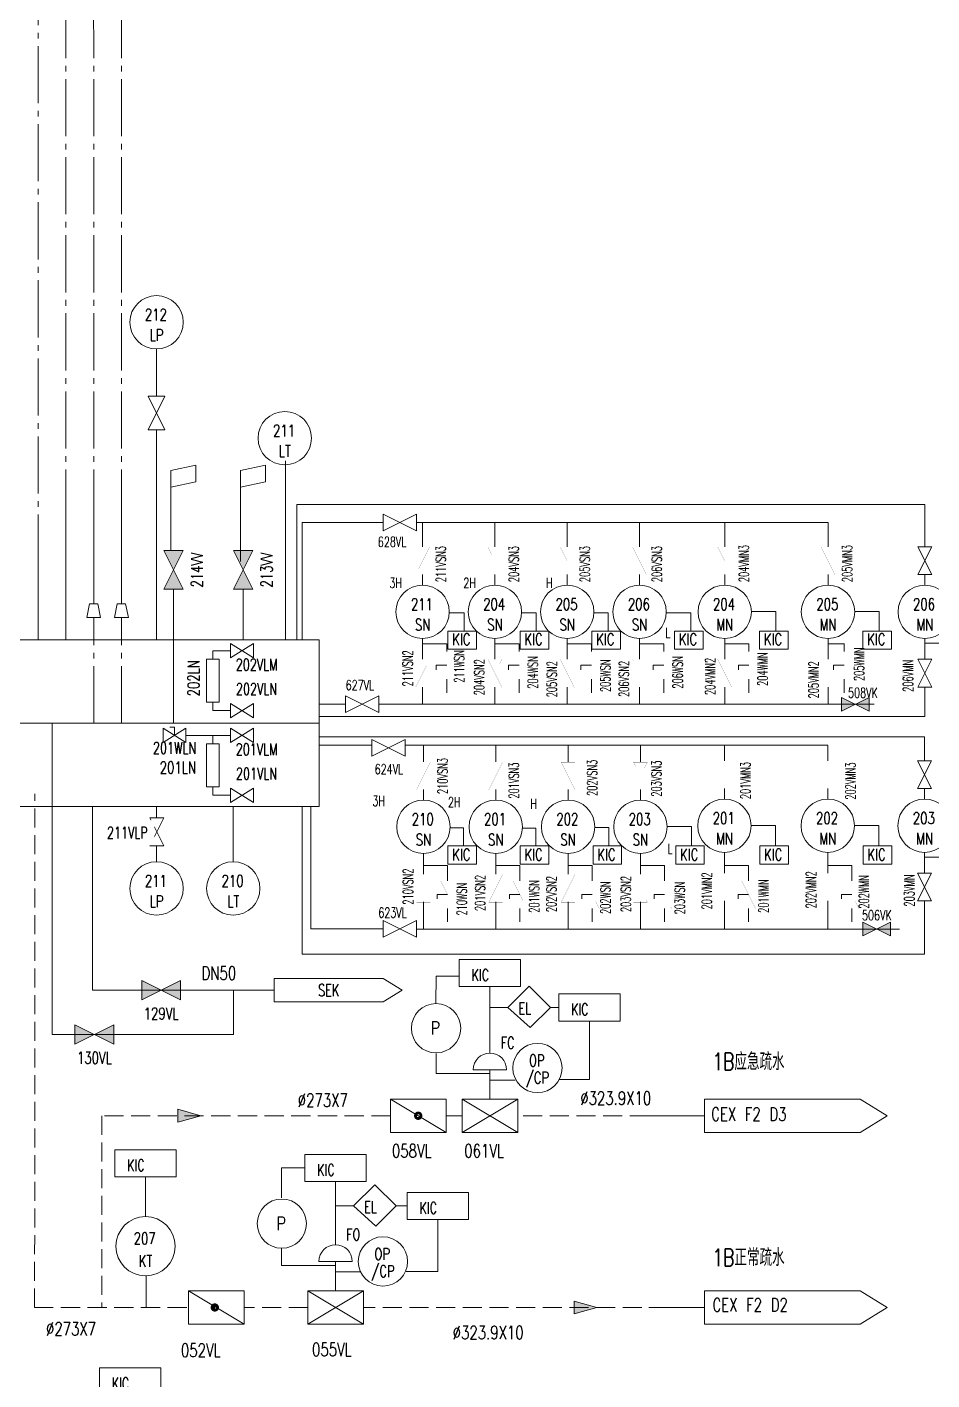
# Model space of a CAD drawing. Extents: x -4 to 23678, y -838 to 232.
# Drawn here: x 9217.2 to 9454.6, y -463 to -107.8 of the extents above; entities that cross this region are included whole.
import ezdxf
from ezdxf.enums import TextEntityAlignment as Align

# ---------------------------------------------------------------- set-up
doc = ezdxf.new("R2010")
doc.units = 0
doc.header["$MEASUREMENT"] = 0
doc.linetypes.add('CENTER2', pattern=[20.5, 15, -2, 1.5, -2])
doc.linetypes.add('HIDDEN', pattern=[7, 5, -2])
doc.layers.get('0').update_dxf_attribs({"linetype": 'CONTINUOUS'})
doc.layers.add('TEXT', color=7, linetype='CONTINUOUS', lineweight=13)
doc.styles.add('HZ', font='txt', dxfattribs={"width": 0.73, "bigfont": 'hztxt'})
doc.styles.add('设备编号文字', font='txt.shx', dxfattribs={"height": 1.6, "bigfont": 'hztxt.shx'})
doc.styles.add('阀门标注文字', font='txt.shx', dxfattribs={"width": 0.8, "height": 2, "bigfont": 'hztxt.shx'})

# ---------------------------------------------------------------- blocks, each defined once
blk = doc.blocks.new('隔离阀_关')
h = blk.add_hatch(color=256)
h.paths.add_polyline_path([(0, 1.25), (0, -1.25), (2.5, 0)])
h.paths.add_polyline_path([(5, 1.25), (2.5, 0), (5, -1.25)])
for p, q in [((5, -1.25), (0, 1.25)), ((0, -1.25), (5, 1.25)), ((0, 1.25), (0, -1.25)), ((5, 1.25), (5, -1.25))]:
    blk.add_line(p, q)
at = {"style": '设备编号文字', "width": 0.8}
blk.add_attdef('VISIBLE', text='', height=2, dxfattribs=at).set_placement((2.5, -3), align=Align.MIDDLE)
at = {"style": '设备编号文字', "width": 0.8, "flags": 1}
blk.add_attdef('INVISIBLE', text='', height=2, dxfattribs=at).set_placement((2.5, -5), align=Align.TOP_CENTER)
blk = doc.blocks.new('传感器')
blk.add_circle((0, 3), 3)
at = {"style": '设备编号文字', "width": 0.8, "flags": 1}
blk.add_attdef('INVISIBLE', text='', height=1.6, dxfattribs=at).set_placement((-0.08, 6.35), align=Align.CENTER)
at = {"style": '设备编号文字', "width": 0.8}
for tag, p in [('VISIBLE', (-0.08, 3.2)), ('TYPE', (0, 0.9))]:
    blk.add_attdef(tag, text='', height=1.6, dxfattribs=at).set_placement(p, align=Align.CENTER)
blk = doc.blocks.new('隔离阀')
for p, q in [((5, -1.25), (0, 1.25)), ((0, -1.25), (5, 1.25)), ((0, 1.25), (0, -1.25)), ((5, 1.25), (5, -1.25))]:
    blk.add_line(p, q)
at = {"style": '阀门标注文字', "width": 0.8}
blk.add_attdef('VISIBLE', text='', height=2, dxfattribs=at).set_placement((2.5, -3), align=Align.MIDDLE)
at = {"style": '阀门标注文字', "width": 0.8, "flags": 1}
blk.add_attdef('INVISIBLE', text='', height=2, dxfattribs=at).set_placement((2.5, -5), align=Align.TOP_CENTER)

msp = doc.modelspace()

# ---------------------------------------------------------------- hatches: boundary and pattern name
at = {"lineweight": 13}
h = msp.add_hatch(color=7, dxfattribs=at)
h.paths.add_polyline_path([(9262.76, -393.62), (9256.76, -393.62), (9256.76, -395.27)])
h.paths.add_polyline_path([(9262.76, -393.62), (9262.76, -393.62), (9256.76, -391.92), (9256.76, -393.62)])
h = msp.add_hatch(color=7, dxfattribs=at)
h.paths.add_polyline_path([(9366.7, -443.95), (9360.7, -443.95), (9360.7, -445.6)])
h.paths.add_polyline_path([(9366.7, -443.95), (9366.7, -443.95), (9360.7, -442.25), (9360.7, -443.95)])

# ---------------------------------------------------------------- linework, layer by layer
at = {"color": 7, "linetype": 'CENTER2', "lineweight": 13}
for p, q in [((9220.04, 71.69), (9220.04, -238.97)), ((9227.34, -238.97), (9227.32, 71.69)), ((9234.64, -238.97), (9234.63, 62.26)), ((9241.94, -238.97), (9241.94, 55))]:
    msp.add_line(p, q, dxfattribs=at)
at = {"color": 7, "lineweight": 13}
for p, q in [((9251.14, -204.76), (9251.14, -192.33)), ((9284.97, -221.66), (9284.97, -268.59)), ((9287.92, -268.68), (9287.92, -233.19)), ((9287.92, -233.19), (9436.92, -233.19)), ((9436.92, -233.19), (9449.2, -233.19)), ((9452.73, -233.19), (9445.67, -233.19)), ((9452.73, -237.8), (9452.73, -233.19)), ((9385.12, -237.92), (9427.34, -237.92)), ((9327.96, -261.56), (9331.84, -261.56)), ((9331.84, -261.56), (9331.84, -266.28)), ((9346.93, -261.56), (9350.78, -261.56)), ((9350.78, -261.56), (9350.78, -266.41)), ((9365.91, -261.56), (9369.63, -261.56)), ((9369.63, -261.56), (9369.63, -266.41)), ((9384.93, -261.61), (9391.32, -261.61)), ((9391.32, -261.61), (9391.32, -266.41)), ((9407.24, -261.25), (9413.63, -261.25)), ((9413.63, -261.25), (9413.63, -266.41)), ((9434.35, -261.25), (9440.74, -261.25)), ((9440.74, -261.25), (9440.74, -266.41)), ((9320.95, -269.77), (9327.29, -269.77)), ((9339.93, -269.77), (9346.27, -269.77)), ((9358.9, -269.77), (9365.25, -269.77)), ((9377.88, -269.77), (9384.22, -269.77)), ((9400.23, -269.77), (9406.57, -269.77)), ((9427.34, -269.77), (9431.65, -269.77)), ((9431.54, -279.01), (9431.54, -282.56)), ((9339.93, -281.07), (9339.93, -285.58)), ((9358.9, -281.07), (9358.9, -285.58)), ((9377.88, -281.07), (9377.88, -285.58)), ((9400.23, -281.07), (9400.23, -285.58)), ((9427.34, -281.07), (9427.34, -285.58)), ((9452.73, -281.07), (9452.73, -288.84)), ((9295.22, -285.58), (9293.77, -285.58)), ((9427.34, -285.58), (9309.5, -285.58)), ((9427.34, -285.58), (9439.43, -285.58)), ((9295.13, -288.84), (9293.77, -288.84)), ((9295.13, -294.12), (9293.77, -294.12)), ((9295.13, -294.12), (9438.44, -294.12)), ((9438.44, -294.12), (9452.66, -294.12)), ((9452.66, -296.48), (9452.66, -294.12)), ((9294.92, -296.31), (9293.77, -296.31)), ((9321.18, -296.32), (9321.18, -300.69)), ((9340.16, -300.69), (9340.16, -296.34)), ((9359.13, -300.69), (9359.14, -296.37)), ((9378.11, -300.69), (9378.11, -296.39)), ((9400.16, -300.41), (9400.17, -296.42)), ((9427.27, -300.41), (9427.27, -296.45)), ((9452.66, -296.48), (9452.66, -300.41)), ((9289.38, -313.14), (9289.38, -312.47)), ((9291.66, -313.14), (9291.66, -312.47)), ((9291.66, -313.14), (9291.66, -344.57)), ((9328.18, -318), (9331.71, -318)), ((9331.71, -318), (9331.71, -322.78)), ((9347.15, -318.13), (9350.68, -318.13)), ((9350.68, -318.13), (9350.68, -322.78)), ((9366.14, -317.95), (9369.79, -317.95)), ((9369.79, -317.95), (9369.79, -322.78)), ((9385.11, -317.71), (9391.5, -317.71)), ((9391.5, -317.71), (9391.5, -322.78)), ((9407.17, -317.39), (9413.56, -317.39)), ((9413.56, -317.39), (9413.56, -322.78)), ((9434.28, -317.39), (9440.67, -317.39)), ((9440.67, -317.39), (9440.67, -322.78)), ((9321.18, -327.89), (9327.52, -327.89)), ((9340.16, -327.89), (9346.5, -327.89)), ((9359.13, -327.89), (9365.48, -327.89)), ((9378.11, -327.89), (9384.45, -327.89)), ((9400.16, -327.89), (9406.5, -327.89)), ((9427.27, -327.89), (9433.61, -327.89)), ((9327.52, -339.19), (9327.52, -342.74)), ((9346.5, -339.19), (9346.5, -342.74)), ((9365.48, -339.19), (9365.48, -342.74)), ((9384.45, -339.19), (9384.45, -342.74)), ((9406.5, -339.19), (9406.5, -342.74)), ((9433.61, -339.19), (9433.61, -342.74)), ((9289.38, -344.57), (9289.38, -351.15)), ((9291.66, -344.57), (9310.59, -344.57)), ((9321.18, -344.67), (9319.35, -344.67)), ((9427.27, -344.67), (9321.18, -344.67)), ((9427.27, -344.67), (9436.46, -344.67)), ((9436.46, -344.67), (9446.06, -344.67)), ((9452.66, -344.57), (9452.66, -351.15)), ((9438.06, -351.15), (9449.74, -351.15)), ((9452.66, -351.15), (9446.82, -351.15)), ((9256.76, -391.92), (9256.76, -395.27)), ((9262.76, -393.62), (9256.76, -391.92)), ((9256.76, -395.27), (9262.76, -393.62)), ((9380.32, -393.6), (9394.91, -393.6)), ((9283.96, -407.3), (9283.95, -415.14)), ((9290.08, -407.3), (9283.96, -407.3)), ((9298.11, -427.47), (9298.11, -410.88)), ((9302.8, -417.29), (9298.11, -417.29)), ((9324.98, -420.86), (9324.98, -434.47)), ((9283.96, -432.87), (9283.96, -428.39)), ((9298.11, -432.87), (9283.96, -432.87)), ((9248.44, -443.93), (9248.44, -435.59)), ((9304.72, -434.57), (9298.11, -434.57)), ((9324.98, -434.47), (9316.65, -434.47)), ((9360.7, -442.25), (9360.7, -445.6)), ((9366.7, -443.95), (9360.7, -442.25)), ((9360.7, -445.6), (9366.7, -443.95)), ((9380.31, -443.93), (9394.91, -443.93))]:
    msp.add_line(p, q, dxfattribs=at)
at = {"color": 1, "lineweight": 13}
for p, q in [((9327.29, -275.36), (9324.55, -275.36)), ((9324.55, -275.36), (9324.55, -276.52)), ((9346.27, -275.36), (9343.53, -275.36)), ((9343.53, -275.36), (9343.53, -276.52)), ((9365.25, -275.36), (9362.5, -275.36)), ((9362.5, -275.36), (9362.5, -276.52)), ((9384.22, -275.36), (9381.48, -275.36)), ((9381.48, -275.36), (9381.48, -276.52)), ((9406.57, -275.36), (9403.83, -275.36)), ((9403.83, -275.36), (9403.83, -276.52)), ((9431.54, -275.36), (9428.8, -275.36)), ((9428.8, -275.36), (9428.8, -276.52)), ((9255.85, -291.63), (9254.65, -291.63)), ((9255.85, -293.75), (9255.85, -291.63)), ((9327.52, -335.54), (9324.78, -335.54)), ((9324.78, -335.54), (9324.78, -336.7)), ((9346.5, -335.54), (9343.76, -335.54)), ((9343.76, -335.54), (9343.76, -336.7)), ((9365.48, -335.54), (9362.73, -335.54)), ((9362.73, -335.54), (9362.73, -336.7)), ((9384.45, -335.54), (9381.71, -335.54)), ((9381.71, -335.54), (9381.71, -336.7)), ((9406.5, -335.54), (9403.76, -335.54)), ((9403.76, -335.54), (9403.76, -336.7)), ((9433.61, -335.54), (9430.87, -335.54)), ((9430.87, -335.54), (9430.87, -336.7))]:
    msp.add_line(p, q, dxfattribs=at)
at = {"lineweight": 13}
msp.add_line((9452.73, -288.84), (9293.77, -288.84), dxfattribs=at)
at = {"color": 1, "lineweight": 13, "const_width": 0.01}
for points in [[(9322.78, -244.32), (9319.13, -244.32), (9322.78, -251.61), (9319.13, -251.61), (9322.78, -244.32)], [(9341.75, -244.32), (9338.1, -244.32), (9341.75, -251.61), (9338.1, -251.61), (9341.75, -244.32)], [(9360.73, -244.32), (9357.08, -244.32), (9360.73, -251.61), (9357.08, -251.61), (9360.73, -244.32)], [(9379.7, -244.32), (9376.06, -244.32), (9379.7, -251.61), (9376.06, -251.61), (9379.7, -244.32)], [(9402.06, -244.32), (9398.41, -244.32), (9402.06, -251.61), (9398.41, -251.61), (9402.06, -244.32)], [(9429.17, -244.32), (9425.52, -244.32), (9429.17, -251.61), (9425.52, -251.61), (9429.17, -244.32)], [(9329.12, -271.76), (9325.47, -271.76), (9329.12, -279.06), (9325.47, -279.06), (9329.12, -271.76)], [(9348.1, -271.76), (9344.45, -271.76), (9348.1, -279.06), (9344.45, -279.06), (9348.1, -271.76)], [(9367.07, -271.76), (9363.42, -271.76), (9367.07, -279.06), (9363.42, -279.06), (9367.07, -271.76)], [(9386.05, -271.76), (9382.4, -271.76), (9386.05, -279.06), (9382.4, -279.06), (9386.05, -271.76)], [(9408.4, -271.76), (9404.75, -271.76), (9408.4, -279.06), (9404.75, -279.06), (9408.4, -271.76)], [(9433.37, -271.76), (9429.72, -271.76), (9433.37, -279.06), (9429.72, -279.06), (9433.37, -271.76)], [(9322.78, -273.82), (9319.13, -273.82), (9322.78, -281.12), (9319.13, -281.12), (9322.78, -273.82)], [(9341.75, -273.82), (9338.1, -273.82), (9341.75, -281.12), (9338.1, -281.12), (9341.75, -273.82)], [(9360.73, -273.82), (9357.08, -273.82), (9360.73, -281.12), (9357.08, -281.12), (9360.73, -273.82)], [(9379.7, -273.82), (9376.06, -273.82), (9379.7, -281.12), (9376.06, -281.12), (9379.7, -273.82)], [(9402.06, -273.82), (9398.41, -273.82), (9402.06, -281.12), (9398.41, -281.12), (9402.06, -273.82)], [(9429.17, -273.82), (9425.52, -273.82), (9429.17, -281.12), (9425.52, -281.12), (9429.17, -273.82)], [(9323.01, -300.74), (9319.36, -300.74), (9323.01, -308.04), (9319.36, -308.04), (9323.01, -300.74)], [(9341.98, -300.76), (9338.33, -300.76), (9341.98, -308.06), (9338.33, -308.06), (9341.98, -300.76)], [(9360.96, -300.79), (9357.31, -300.79), (9360.96, -308.09), (9357.31, -308.09), (9360.96, -300.79)], [(9379.93, -300.79), (9376.29, -300.79), (9379.93, -308.09), (9376.29, -308.09), (9379.93, -300.79)], [(9401.99, -300.81), (9398.34, -300.81), (9401.99, -308.11), (9398.34, -308.11), (9401.99, -300.81)], [(9429.1, -300.46), (9425.45, -300.46), (9429.1, -307.76), (9425.45, -307.76), (9429.1, -300.46)], [(9323.01, -330.25), (9319.36, -330.25), (9323.01, -337.54), (9319.36, -337.54), (9323.01, -330.25)], [(9341.98, -330.25), (9338.33, -330.25), (9341.98, -337.54), (9338.33, -337.54), (9341.98, -330.25)], [(9360.96, -330.25), (9357.31, -330.25), (9360.96, -337.54), (9357.31, -337.54), (9360.96, -330.25)], [(9379.93, -330.25), (9376.29, -330.25), (9379.93, -337.54), (9376.29, -337.54), (9379.93, -330.25)], [(9401.99, -329.96), (9398.34, -329.96), (9401.99, -337.26), (9398.34, -337.26), (9401.99, -329.96)], [(9429.1, -329.96), (9425.45, -329.96), (9429.1, -337.26), (9425.45, -337.26), (9429.1, -329.96)], [(9329.35, -331.95), (9325.7, -331.95), (9329.35, -339.24), (9325.7, -339.24), (9329.35, -331.95)], [(9348.33, -331.95), (9344.68, -331.95), (9348.33, -339.24), (9344.68, -339.24), (9348.33, -331.95)], [(9367.3, -331.95), (9363.65, -331.95), (9367.3, -339.24), (9363.65, -339.24), (9367.3, -331.95)], [(9386.28, -331.95), (9382.63, -331.95), (9386.28, -339.24), (9382.63, -339.24), (9386.28, -331.95)], [(9408.33, -331.95), (9404.68, -331.95), (9408.33, -339.24), (9404.68, -339.24), (9408.33, -331.95)], [(9435.44, -331.95), (9431.79, -331.95), (9435.44, -339.24), (9431.79, -339.24), (9435.44, -331.95)]]:
    msp.add_lwpolyline(points, dxfattribs=at)
at = {"layer": 'TEXT', "color": 7, "lineweight": 13}
for p, q in [((9254.86, -224.27), (9261.46, -222.81)), ((9261.46, -222.81), (9261.46, -227.19)), ((9273.16, -224.27), (9279.77, -222.81)), ((9279.77, -222.81), (9279.77, -227.19)), ((9254.86, -228.91), (9254.86, -224.27)), ((9254.86, -228.65), (9261.46, -227.19)), ((9273.16, -228.91), (9273.16, -224.27)), ((9273.16, -228.65), (9279.77, -227.19)), ((9289.38, -237.92), (9310.59, -237.92)), ((9289.38, -237.92), (9289.38, -268.68)), ((9319.35, -237.92), (9385.12, -237.92)), ((9320.95, -237.92), (9320.95, -244.26)), ((9339.93, -237.92), (9339.93, -244.26)), ((9358.9, -237.92), (9358.9, -244.26)), ((9377.88, -237.92), (9377.88, -244.26)), ((9400.23, -237.92), (9400.23, -244.26)), ((9427.34, -237.92), (9427.34, -244.26)), ((9452.73, -237.8), (9452.73, -244.26)), ((9320.95, -251.56), (9320.95, -254.32)), ((9339.93, -251.56), (9339.93, -254.32)), ((9358.9, -251.56), (9358.9, -254.32)), ((9377.88, -251.56), (9377.88, -254.32)), ((9400.23, -251.56), (9400.23, -254.32)), ((9427.34, -251.56), (9427.34, -254.32)), ((9452.73, -251.56), (9452.73, -254.32)), ((9270.57, -269.67), (9270.57, -273.4)), ((9276.59, -273.4), (9270.57, -269.67)), ((9270.57, -273.4), (9276.59, -269.67)), ((9276.59, -269.67), (9276.59, -273.4)), ((9320.95, -268.34), (9320.95, -273.77)), ((9327.29, -269.77), (9327.29, -271.71)), ((9339.93, -268.34), (9339.93, -273.77)), ((9346.27, -269.77), (9346.27, -271.71)), ((9358.9, -268.34), (9358.9, -273.77)), ((9365.25, -269.77), (9365.25, -271.71)), ((9377.88, -268.34), (9377.88, -273.77)), ((9384.22, -269.77), (9384.22, -271.71)), ((9400.23, -268.34), (9400.23, -273.77)), ((9406.57, -269.77), (9406.57, -271.71)), ((9427.34, -268.34), (9427.34, -273.77)), ((9431.54, -269.77), (9431.54, -271.71)), ((9452.62, -269.59), (9459.45, -269.59)), ((9452.73, -268.34), (9452.73, -273.77)), ((9270.57, -271.53), (9265.89, -271.53)), ((9265.89, -271.53), (9265.89, -273.75)), ((9327.29, -279.01), (9327.29, -282.56)), ((9346.27, -279.01), (9346.27, -282.56)), ((9365.25, -279.01), (9365.25, -282.56)), ((9384.22, -279.01), (9384.22, -282.56)), ((9406.57, -279.01), (9406.57, -282.56)), ((9320.95, -281.07), (9320.95, -285.58)), ((9265.89, -287.25), (9265.89, -285.03)), ((9270.57, -287.25), (9265.89, -287.25)), ((9270.57, -289.12), (9270.57, -285.39)), ((9270.57, -285.39), (9276.59, -289.12)), ((9276.59, -285.39), (9270.57, -289.12)), ((9276.59, -289.12), (9276.59, -285.39)), ((9295.22, -285.58), (9300.75, -285.58)), ((9045.99, -290.58), (9293.77, -290.58)), ((9223.73, -290.58), (9223.73, -372.27)), ((9270.57, -293.75), (9258.86, -293.75)), ((9265.89, -293.75), (9265.89, -295.97)), ((9270.57, -291.89), (9270.57, -295.62)), ((9270.57, -295.62), (9276.59, -291.89)), ((9276.59, -295.62), (9270.57, -291.89)), ((9276.59, -291.89), (9276.59, -295.62)), ((9294.92, -296.31), (9307.63, -296.31)), ((9316.39, -296.31), (9427.27, -296.33)), ((9265.89, -309.47), (9265.89, -307.25)), ((9270.57, -311.34), (9270.57, -307.61)), ((9276.59, -307.61), (9270.57, -311.34)), ((9270.57, -307.61), (9276.59, -311.34)), ((9276.59, -311.34), (9276.59, -307.61)), ((9321.18, -307.99), (9321.18, -310.75)), ((9340.16, -307.99), (9340.16, -310.75)), ((9359.13, -307.99), (9359.13, -310.75)), ((9378.11, -307.99), (9378.11, -310.75)), ((9400.16, -307.7), (9400.16, -310.47)), ((9427.27, -307.7), (9427.27, -310.47)), ((9452.66, -307.7), (9452.66, -310.47)), ((9234.33, -312.47), (9234.33, -360.64)), ((9251.14, -312.47), (9251.14, -315.43)), ((9270.57, -309.47), (9265.89, -309.47)), ((9271.27, -312.47), (9271.27, -326.94)), ((9289.38, -344.57), (9289.38, -313.14)), ((9251.14, -322.73), (9251.14, -326.94)), ((9321.18, -324.76), (9321.18, -330.19)), ((9340.16, -324.76), (9340.16, -330.19)), ((9359.13, -324.76), (9359.13, -330.19)), ((9378.11, -324.76), (9378.11, -330.19)), ((9400.16, -324.48), (9400.16, -329.91)), ((9427.27, -324.48), (9427.27, -329.91)), ((9452.55, -325.73), (9459.38, -325.73)), ((9452.66, -324.48), (9452.66, -329.91)), ((9327.52, -327.89), (9327.52, -331.9)), ((9346.5, -327.89), (9346.5, -331.9)), ((9365.48, -327.89), (9365.48, -331.9)), ((9384.45, -327.89), (9384.45, -331.9)), ((9406.5, -327.89), (9406.5, -331.9)), ((9433.61, -327.89), (9433.61, -331.9)), ((9400.16, -337.21), (9400.16, -344.67)), ((9427.27, -337.21), (9427.27, -344.67)), ((9452.66, -337.21), (9452.66, -344.67)), ((9321.18, -337.49), (9321.18, -344.67)), ((9340.16, -337.49), (9340.16, -344.52)), ((9359.13, -337.49), (9359.13, -344.52)), ((9378.11, -337.49), (9378.11, -344.56)), ((9289.38, -351.15), (9438.06, -351.15)), ((9324.47, -356.97), (9324.45, -364.08)), ((9330.58, -356.97), (9324.47, -356.97)), ((9234.33, -360.64), (9271.79, -360.64)), ((9271.29, -372.27), (9271.29, -360.64)), ((9271.79, -360.64), (9282.01, -360.64)), ((9338.62, -377.14), (9338.62, -359.71)), ((9343.32, -365.17), (9338.62, -365.17)), ((9354.5, -365.17), (9356.7, -365.17)), ((9364.73, -368.74), (9364.73, -384.13)), ((9223.73, -372.27), (9271.29, -372.27)), ((9324.47, -382.54), (9324.47, -377.23)), ((9338.62, -382.54), (9324.47, -382.54)), ((9334.24, -381.52), (9343, -381.52)), ((9338.62, -381.52), (9338.62, -389.22)), ((9345.22, -384.24), (9338.62, -384.24)), ((9338.62, -389.22), (9338.62, -385.05)), ((9364.73, -384.13), (9356.77, -384.13)), ((9312.5, -389.22), (9312.5, -397.97)), ((9312.5, -389.22), (9327.1, -397.97)), ((9327.1, -389.22), (9312.5, -389.22)), ((9327.1, -397.97), (9327.1, -389.22)), ((9331.32, -389.22), (9345.92, -389.22)), ((9345.92, -397.97), (9331.32, -389.22)), ((9331.32, -397.97), (9345.92, -389.22)), ((9331.32, -389.22), (9331.32, -397.97)), ((9345.92, -389.22), (9345.92, -397.97)), ((9312.5, -397.97), (9327.1, -397.97)), ((9345.92, -397.97), (9331.32, -397.97)), ((9248.24, -409.66), (9248.24, -420.09)), ((9313.98, -417.29), (9316.94, -417.29)), ((9293.73, -431.85), (9302.49, -431.85)), ((9298.11, -431.85), (9298.11, -439.55)), ((9298.11, -433.71), (9298.11, -439.55)), ((9259.49, -439.55), (9274.09, -448.31)), ((9274.09, -439.55), (9259.49, -439.55)), ((9259.5, -439.55), (9259.5, -448.31)), ((9274.09, -448.31), (9274.09, -439.55)), ((9305.41, -448.31), (9290.82, -439.55)), ((9290.82, -448.31), (9305.41, -439.55)), ((9290.82, -439.55), (9305.41, -439.55)), ((9290.82, -439.55), (9290.82, -448.31)), ((9305.41, -439.55), (9305.41, -448.31)), ((9259.49, -448.31), (9274.09, -448.31)), ((9305.41, -448.31), (9290.82, -448.31))]:
    msp.add_line(p, q, dxfattribs=at)
at = {"layer": 'TEXT', "color": 1, "lineweight": 13}
for p, q in [((9252.83, -291.89), (9252.83, -295.62)), ((9258.86, -295.62), (9252.83, -291.89)), ((9252.83, -295.62), (9258.86, -291.89)), ((9258.86, -291.89), (9258.86, -295.62))]:
    msp.add_line(p, q, dxfattribs=at)
at = {"layer": 'TEXT', "color": 7, "linetype": 'HIDDEN', "lineweight": 13}
for p, q in [((9219.15, -443.93), (9219.18, -309.07)), ((9236.74, -393.6), (9236.74, -443.93)), ((9236.74, -400.79), (9236.74, -400.79))]:
    msp.add_line(p, q, dxfattribs=at)
at = {"layer": 'TEXT', "color": 7, "lineweight": 13}
for points in [[(9251.14, -268.68), (9251.14, -213.51)], [(9254.86, -245.21), (9254.86, -228.91)], [(9273.16, -248.13), (9273.16, -228.91)], [(9220.04, -268.68), (9220.04, -238.97)], [(9227.34, -268.68), (9227.34, -238.97)], [(9234.64, -259.19), (9234.64, -238.97)], [(9241.94, -259.19), (9241.94, -238.97)], [(9255.59, -268.68), (9255.59, -255.42)], [(9255.59, -290.58), (9255.59, -255.42)], [(9273.89, -268.68), (9273.89, -255.42)], [(9114.22, -268.68), (9293.77, -268.68), (9293.77, -312.47), (9114.22, -312.47)], [(9315.57, -360.64), (9310.63, -357.57), (9282.01, -357.57), (9282.01, -363.71), (9310.63, -363.71), (9315.57, -360.64)], [(9442.86, -393.6), (9435.79, -389.21), (9394.91, -389.21), (9394.91, -397.98), (9435.79, -397.98), (9442.86, -393.6)], [(9442.85, -443.93), (9435.79, -439.54), (9394.91, -439.54), (9394.91, -448.31), (9435.79, -448.31), (9442.85, -443.93)]]:
    msp.add_lwpolyline(points, dxfattribs=at)
for points in [[(9236.46, -262.84), (9232.82, -262.84), (9233.55, -259.19), (9235.73, -259.19)], [(9243.76, -262.84), (9240.11, -262.84), (9240.84, -259.19), (9243.03, -259.19)], [(9327.59, -271.17), (9335.1, -271.17), (9335.1, -266.41), (9327.59, -266.41)], [(9346.53, -271.17), (9354.04, -271.17), (9354.04, -266.41), (9346.53, -266.41)], [(9365.38, -271.17), (9372.88, -271.17), (9372.88, -266.41), (9365.38, -266.41)], [(9387.06, -271.17), (9394.57, -271.17), (9394.57, -266.41), (9387.06, -266.41)], [(9409.38, -271.17), (9416.88, -271.17), (9416.88, -266.41), (9409.38, -266.41)], [(9436.49, -271.17), (9443.99, -271.17), (9443.99, -266.41), (9436.49, -266.41)], [(9264.24, -273.75), (9267.55, -273.75), (9267.55, -285.03), (9264.24, -285.03)], [(9264.24, -295.97), (9267.55, -295.97), (9267.55, -307.25), (9264.24, -307.25)], [(9327.59, -327.54), (9335.1, -327.54), (9335.1, -322.78), (9327.59, -322.78)], [(9346.55, -327.54), (9354.06, -327.54), (9354.06, -322.78), (9346.55, -322.78)], [(9365.67, -327.54), (9373.17, -327.54), (9373.17, -322.78), (9365.67, -322.78)], [(9387.38, -327.54), (9394.88, -327.54), (9394.88, -322.78), (9387.38, -322.78)], [(9409.44, -327.54), (9416.94, -327.54), (9416.94, -322.78), (9409.44, -322.78)], [(9436.55, -327.54), (9444.05, -327.54), (9444.05, -322.78), (9436.55, -322.78)], [(9330.58, -359.71), (9346.66, -359.71), (9346.66, -352.58), (9330.58, -352.58)], [(9354.5, -365.16), (9349.2, -370.47), (9343.32, -365.16), (9348.91, -359.57)], [(9356.7, -368.74), (9372.77, -368.74), (9372.77, -361.6), (9356.7, -361.6)], [(9240.21, -409.66), (9256.28, -409.66), (9256.28, -402.52), (9240.21, -402.52)], [(9290.08, -410.88), (9306.15, -410.88), (9306.15, -403.74), (9290.08, -403.74)], [(9313.98, -417.29), (9308.68, -422.6), (9302.8, -417.29), (9308.39, -411.7)], [(9316.94, -420.86), (9333.01, -420.86), (9333.01, -413.73), (9316.94, -413.73)], [(9236.15, -466.93), (9252.22, -466.93), (9252.22, -459.79), (9236.15, -459.79)]]:
    msp.add_lwpolyline(points, close=True, dxfattribs=at)
at = {"layer": 'TEXT', "color": 7, "linetype": 'CENTER2', "lineweight": 13}
for points in [[(9234.64, -290.58), (9234.64, -262.84)], [(9241.94, -290.58), (9241.94, -262.84)]]:
    msp.add_lwpolyline(points, dxfattribs=at)
at = {"layer": 'TEXT', "color": 7, "linetype": 'HIDDEN', "lineweight": 13}
for points in [[(9312.5, -393.6), (9236.74, -393.6)], [(9331.32, -393.6), (9327.1, -393.6)], [(9380.32, -393.6), (9345.92, -393.6)], [(9259.05, -443.93), (9219.15, -443.93)], [(9290.82, -443.93), (9274.09, -443.93)], [(9378.5, -443.93), (9305.41, -443.93)]]:
    msp.add_lwpolyline(points, dxfattribs=at)
at = {"layer": 'TEXT', "color": 7, "lineweight": 13}
for points, const_width in [([(9319.07, -393.6, 1), (9320.53, -393.6, 1)], 0.73), ([(9319.8, -394.14, 1), (9319.8, -393.05, 1)], 0.365), ([(9265.7, -443.93, 1), (9267.15, -443.93, 1)], 0.73), ([(9266.8, -444.47, 1), (9266.8, -443.38, 1)], 0.365)]:
    msp.add_lwpolyline(points, format="xyb", close=True, dxfattribs=dict(at, const_width=const_width))
for centre in [(9338.62, -381.52), (9298.11, -431.85)]:
    msp.add_arc(centre, 4.38, 0, 180, dxfattribs=at)

# ---------------------------------------------------------------- block references
ref = msp.add_blockref('传感器', (9251.14, -192.33), dxfattribs=dict(at, xscale=2.335489128069479, yscale=2.335489128076662, zscale=2.335489128078731))
ref.add_attrib('VISIBLE', '212', dxfattribs={"layer": '0', "height": 3.071, "style": 'HZ', "width": 0.73}).set_placement((9250.96, -184.86), align=Align.CENTER)
ref.add_attrib('TYPE', 'LP', dxfattribs={"layer": '0', "height": 3.071, "style": 'HZ', "width": 0.73}).set_placement((9251.14, -190.23), align=Align.CENTER)
for p, xscale, yscale, zscale, rotation in [((9251.14, -204.76), 1.751616846052409, 1.751616846059193, 1.751616846059048, 270), ((9452.73, -251.56), 1.459680705050557, 1.459680705050557, 1.459680705049207, 90), ((9452.73, -281.07), 1.459680705050557, 1.459680705050557, 1.459680705049207, 90), ((9251.24, -322.73), 1.459680705050557, 1.459680705050557, 1.459680705049207, 90), ((9452.66, -337.21), 1.459680705050557, 1.459680705050557, 1.459680705049207, 90)]:
    msp.add_blockref('隔离阀', p, dxfattribs=dict(at, xscale=xscale, yscale=yscale, zscale=zscale, rotation=rotation))
ref = msp.add_blockref('传感器', (9284.79, -222.75), dxfattribs=dict(at, xscale=2.335489128069479, yscale=2.335489128076662, zscale=2.335489128078731))
ref.add_attrib('VISIBLE', '211', dxfattribs={"layer": '0', "height": 3.071, "style": 'HZ', "width": 0.73}).set_placement((9284.61, -215.29), align=Align.CENTER)
ref.add_attrib('TYPE', 'LT', dxfattribs={"layer": '0', "height": 3.071, "style": 'HZ', "width": 0.73}).set_placement((9284.79, -220.65), align=Align.CENTER)
for name, p, xscale, yscale, zscale in [('隔离阀', (9310.59, -237.92), 1.751616846052209, 1.751616846059193, 1.751616846059048), ('隔离阀', (9300.75, -285.58), 1.751616846052209, 1.751616846059193, 1.751616846059048), ('隔离阀_关', (9430.85, -285.6), 1.459680705074101, 1.459680705050557, 1.459680705049207), ('隔离阀', (9307.63, -297.07), 1.751616846052209, 1.751616846059193, 1.751616846059048), ('隔离阀', (9310.59, -344.57), 1.751616846052209, 1.751616846059193, 1.751616846059048), ('隔离阀_关', (9436.46, -344.58), 1.459680705074101, 1.459680705050557, 1.459680705049207)]:
    msp.add_blockref(name, p, dxfattribs=dict(at, xscale=xscale, yscale=yscale, zscale=zscale))
ref = msp.add_blockref('隔离阀_关', (9255.59, -255.42), dxfattribs=dict(at, xscale=2.043552987068027, yscale=2.043552987068027, zscale=2.043552987068027, rotation=90))
ref.add_attrib('VISIBLE', '214VV', dxfattribs={"layer": '0', "height": 3.071, "rotation": 90, "style": 'HZ', "width": 0.73}).set_placement((9261.72, -250.32), align=Align.MIDDLE)
ref = msp.add_blockref('隔离阀_关', (9273.89, -255.42), dxfattribs=dict(at, xscale=2.043552987068027, yscale=2.043552987068027, zscale=2.043552987068027, rotation=90))
ref.add_attrib('VISIBLE', '213VV', dxfattribs={"layer": '0', "height": 3.071, "rotation": 90, "style": 'HZ', "width": 0.73}).set_placement((9280.02, -250.32), align=Align.MIDDLE)
ref = msp.add_blockref('传感器', (9320.95, -268.34), dxfattribs=dict(at, xscale=2.33548912806908, yscale=2.335489128076662, zscale=2.335489128078731))
ref.add_attrib('VISIBLE', '211', dxfattribs={"layer": '0', "height": 3.071, "style": 'HZ', "width": 0.73}).set_placement((9320.77, -260.87), align=Align.CENTER)
ref.add_attrib('TYPE', 'SN', dxfattribs={"layer": '0', "height": 3.071, "style": 'HZ', "width": 0.73}).set_placement((9320.95, -266.23), align=Align.CENTER)
ref = msp.add_blockref('传感器', (9339.93, -268.34), dxfattribs=dict(at, xscale=2.33548912806908, yscale=2.335489128076662, zscale=2.335489128078731))
ref.add_attrib('VISIBLE', '204', dxfattribs={"layer": '0', "height": 3.071, "style": 'HZ', "width": 0.73}).set_placement((9339.74, -260.87), align=Align.CENTER)
ref.add_attrib('TYPE', 'SN', dxfattribs={"layer": '0', "height": 3.071, "style": 'HZ', "width": 0.73}).set_placement((9339.93, -266.23), align=Align.CENTER)
ref = msp.add_blockref('传感器', (9358.9, -268.34), dxfattribs=dict(at, xscale=2.33548912806908, yscale=2.335489128076662, zscale=2.335489128078731))
ref.add_attrib('VISIBLE', '205', dxfattribs={"layer": '0', "height": 3.071, "style": 'HZ', "width": 0.73}).set_placement((9358.72, -260.87), align=Align.CENTER)
ref.add_attrib('TYPE', 'SN', dxfattribs={"layer": '0', "height": 3.071, "style": 'HZ', "width": 0.73}).set_placement((9358.9, -266.23), align=Align.CENTER)
ref = msp.add_blockref('传感器', (9377.88, -268.34), dxfattribs=dict(at, xscale=2.33548912806908, yscale=2.335489128076662, zscale=2.335489128078731))
ref.add_attrib('VISIBLE', '206', dxfattribs={"layer": '0', "height": 3.071, "style": 'HZ', "width": 0.73}).set_placement((9377.7, -260.87), align=Align.CENTER)
ref.add_attrib('TYPE', 'SN', dxfattribs={"layer": '0', "height": 3.071, "style": 'HZ', "width": 0.73}).set_placement((9377.88, -266.23), align=Align.CENTER)
ref = msp.add_blockref('传感器', (9400.23, -268.34), dxfattribs=dict(at, xscale=2.33548912806908, yscale=2.335489128076662, zscale=2.335489128078731))
ref.add_attrib('VISIBLE', '204', dxfattribs={"layer": '0', "height": 3.071, "style": 'HZ', "width": 0.73}).set_placement((9400.05, -260.87), align=Align.CENTER)
ref.add_attrib('TYPE', 'MN', dxfattribs={"layer": '0', "height": 3.071, "style": 'HZ', "width": 0.73}).set_placement((9400.23, -266.23), align=Align.CENTER)
ref = msp.add_blockref('传感器', (9427.34, -268.34), dxfattribs=dict(at, xscale=2.33548912806908, yscale=2.335489128076662, zscale=2.335489128078731))
ref.add_attrib('VISIBLE', '205', dxfattribs={"layer": '0', "height": 3.071, "style": 'HZ', "width": 0.73}).set_placement((9427.16, -260.87), align=Align.CENTER)
ref.add_attrib('TYPE', 'MN', dxfattribs={"layer": '0', "height": 3.071, "style": 'HZ', "width": 0.73}).set_placement((9427.34, -266.23), align=Align.CENTER)
ref = msp.add_blockref('传感器', (9452.73, -268.34), dxfattribs=dict(at, xscale=2.33548912806908, yscale=2.335489128076662, zscale=2.335489128078731))
ref.add_attrib('VISIBLE', '206', dxfattribs={"layer": '0', "height": 3.071, "style": 'HZ', "width": 0.73}).set_placement((9452.55, -260.87), align=Align.CENTER)
ref.add_attrib('TYPE', 'MN', dxfattribs={"layer": '0', "height": 3.071, "style": 'HZ', "width": 0.73}).set_placement((9452.73, -266.23), align=Align.CENTER)
at = {"layer": 'TEXT', "color": 1, "lineweight": 13, "xscale": 1.459680705050557, "yscale": 1.459680705050557, "zscale": 1.459680705049207, "rotation": 90}
msp.add_blockref('隔离阀', (9452.66, -307.7), dxfattribs=at)
at = {"layer": 'TEXT', "color": 7, "lineweight": 13}
ref = msp.add_blockref('传感器', (9321.18, -324.76), dxfattribs=dict(at, xscale=2.33548912806908, yscale=2.335489128076662, zscale=2.335489128078731))
ref.add_attrib('VISIBLE', '210', dxfattribs={"layer": '0', "height": 3.071, "style": 'HZ', "width": 0.73}).set_placement((9321, -317.29), align=Align.CENTER)
ref.add_attrib('TYPE', 'SN', dxfattribs={"layer": '0', "height": 3.071, "style": 'HZ', "width": 0.73}).set_placement((9321.18, -322.66), align=Align.CENTER)
ref = msp.add_blockref('传感器', (9340.16, -324.76), dxfattribs=dict(at, xscale=2.33548912806908, yscale=2.335489128076662, zscale=2.335489128078731))
ref.add_attrib('VISIBLE', '201', dxfattribs={"layer": '0', "height": 3.071, "style": 'HZ', "width": 0.73}).set_placement((9339.97, -317.29), align=Align.CENTER)
ref.add_attrib('TYPE', 'SN', dxfattribs={"layer": '0', "height": 3.071, "style": 'HZ', "width": 0.73}).set_placement((9340.16, -322.66), align=Align.CENTER)
ref = msp.add_blockref('传感器', (9359.13, -324.76), dxfattribs=dict(at, xscale=2.33548912806908, yscale=2.335489128076662, zscale=2.335489128078731))
ref.add_attrib('VISIBLE', '202', dxfattribs={"layer": '0', "height": 3.071, "style": 'HZ', "width": 0.73}).set_placement((9358.95, -317.29), align=Align.CENTER)
ref.add_attrib('TYPE', 'SN', dxfattribs={"layer": '0', "height": 3.071, "style": 'HZ', "width": 0.73}).set_placement((9359.13, -322.66), align=Align.CENTER)
ref = msp.add_blockref('传感器', (9378.11, -324.76), dxfattribs=dict(at, xscale=2.33548912806908, yscale=2.335489128076662, zscale=2.335489128078731))
ref.add_attrib('VISIBLE', '203', dxfattribs={"layer": '0', "height": 3.071, "style": 'HZ', "width": 0.73}).set_placement((9377.93, -317.29), align=Align.CENTER)
ref.add_attrib('TYPE', 'SN', dxfattribs={"layer": '0', "height": 3.071, "style": 'HZ', "width": 0.73}).set_placement((9378.11, -322.66), align=Align.CENTER)
ref = msp.add_blockref('传感器', (9400.16, -324.48), dxfattribs=dict(at, xscale=2.33548912806908, yscale=2.335489128076662, zscale=2.335489128078731))
ref.add_attrib('VISIBLE', '201', dxfattribs={"layer": '0', "height": 3.071, "style": 'HZ', "width": 0.73}).set_placement((9399.98, -317.01), align=Align.CENTER)
ref.add_attrib('TYPE', 'MN', dxfattribs={"layer": '0', "height": 3.071, "style": 'HZ', "width": 0.73}).set_placement((9400.16, -322.37), align=Align.CENTER)
ref = msp.add_blockref('传感器', (9427.27, -324.48), dxfattribs=dict(at, xscale=2.33548912806908, yscale=2.335489128076662, zscale=2.335489128078731))
ref.add_attrib('VISIBLE', '202', dxfattribs={"layer": '0', "height": 3.071, "style": 'HZ', "width": 0.73}).set_placement((9427.09, -317.01), align=Align.CENTER)
ref.add_attrib('TYPE', 'MN', dxfattribs={"layer": '0', "height": 3.071, "style": 'HZ', "width": 0.73}).set_placement((9427.27, -322.37), align=Align.CENTER)
ref = msp.add_blockref('传感器', (9452.66, -324.48), dxfattribs=dict(at, xscale=2.33548912806908, yscale=2.335489128076662, zscale=2.335489128078731))
ref.add_attrib('VISIBLE', '203', dxfattribs={"layer": '0', "height": 3.071, "style": 'HZ', "width": 0.73}).set_placement((9452.48, -317.01), align=Align.CENTER)
ref.add_attrib('TYPE', 'MN', dxfattribs={"layer": '0', "height": 3.071, "style": 'HZ', "width": 0.73}).set_placement((9452.66, -322.37), align=Align.CENTER)
ref = msp.add_blockref('传感器', (9251.14, -340.95), dxfattribs=dict(at, xscale=2.335489128069479, yscale=2.335489128076662, zscale=2.335489128078731))
ref.add_attrib('VISIBLE', '211', dxfattribs={"layer": '0', "height": 3.071, "style": 'HZ', "width": 0.73}).set_placement((9250.96, -333.49), align=Align.CENTER)
ref.add_attrib('TYPE', 'LP', dxfattribs={"layer": '0', "height": 3.071, "style": 'HZ', "width": 0.73}).set_placement((9251.14, -338.85), align=Align.CENTER)
ref = msp.add_blockref('传感器', (9271.27, -340.95), dxfattribs=dict(at, xscale=2.335489128069479, yscale=2.335489128076662, zscale=2.335489128078731))
ref.add_attrib('VISIBLE', '210', dxfattribs={"layer": '0', "height": 3.071, "style": 'HZ', "width": 0.73}).set_placement((9271.08, -333.49), align=Align.CENTER)
ref.add_attrib('TYPE', 'LT', dxfattribs={"layer": '0', "height": 3.071, "style": 'HZ', "width": 0.73}).set_placement((9271.27, -338.85), align=Align.CENTER)
ref = msp.add_blockref('隔离阀_关', (9247.24, -360.64), dxfattribs=dict(at, xscale=2.043552987090972, yscale=2.043552987068027, zscale=2.043552987068889))
ref.add_attrib('VISIBLE', '129VL', dxfattribs={"layer": '0', "height": 3.071, "style": 'HZ', "width": 0.73}).set_placement((9252.35, -366.77), align=Align.MIDDLE)
ref = msp.add_blockref('传感器', (9324.48, -377.1), dxfattribs=dict(at, xscale=2.153999198915398, yscale=2.153999198921982, zscale=2.153999198923891))
ref.add_attrib('VISIBLE', 'P', dxfattribs={"layer": '0', "height": 3.45, "style": '设备编号文字', "width": 0.8}).set_placement((9324.31, -372.31), align=Align.CENTER)
ref = msp.add_blockref('隔离阀_关', (9229.72, -372.27), dxfattribs=dict(at, xscale=2.043552987090972, yscale=2.043552987068027, zscale=2.043552987068889))
ref.add_attrib('VISIBLE', '130VL', dxfattribs={"layer": '0', "height": 3.071, "style": 'HZ', "width": 0.73}).set_placement((9234.82, -378.4), align=Align.MIDDLE)
ref = msp.add_blockref('传感器', (9351.09, -387.53), dxfattribs=dict(at, xscale=2.153999198915398, yscale=2.153999198921982, zscale=2.153999198923891))
ref.add_attrib('VISIBLE', 'OP', dxfattribs={"layer": '0', "height": 3.071, "style": 'HZ', "width": 0.73}).set_placement((9350.92, -380.64), align=Align.CENTER)
ref.add_attrib('TYPE', '/CP', dxfattribs={"layer": '0', "height": 3.071, "style": 'HZ', "width": 0.73}).set_placement((9351.09, -385.17), align=Align.CENTER)
ref = msp.add_blockref('传感器', (9284.02, -428.39), dxfattribs=dict(at, xscale=2.153999198915398, yscale=2.153999198921982, zscale=2.153999198923891))
ref.add_attrib('VISIBLE', 'P', dxfattribs={"layer": '0', "height": 3.45, "style": '设备编号文字', "width": 0.8}).set_placement((9283.86, -423.61), align=Align.CENTER)
ref = msp.add_blockref('传感器', (9248.24, -435.6), dxfattribs=dict(at, xscale=2.584799038698477, yscale=2.584799038706458, zscale=2.584799038708669))
ref.add_attrib('VISIBLE', '207', dxfattribs={"layer": '0', "height": 3.071, "style": 'HZ', "width": 0.73}).set_placement((9248.04, -427.33), align=Align.CENTER)
ref.add_attrib('TYPE', 'KT', dxfattribs={"layer": '0', "height": 3.071, "style": 'HZ', "width": 0.73}).set_placement((9248.24, -433.27), align=Align.CENTER)
ref = msp.add_blockref('传感器', (9310.54, -438.31), dxfattribs=dict(at, xscale=2.153999198915398, yscale=2.153999198921982, zscale=2.153999198923891))
ref.add_attrib('VISIBLE', 'OP', dxfattribs={"layer": '0', "height": 3.071, "style": 'HZ', "width": 0.73}).set_placement((9310.37, -431.42), align=Align.CENTER)
ref.add_attrib('TYPE', '/CP', dxfattribs={"layer": '0', "height": 3.071, "style": 'HZ', "width": 0.73}).set_placement((9310.54, -435.95), align=Align.CENTER)

# ---------------------------------------------------------------- texts
at = {"layer": 'TEXT', "color": 7, "lineweight": 13, "style": 'HZ'}
for s, height, width, p in [('628VL', 2.632, 0.7, (9309.2, -244.28)), ('3H', 2.632, 0.7, (9312.25, -255.06)), ('2H', 2.632, 0.7, (9331.65, -255.06)), ('H', 2.63, 0.7, (9353.35, -255.06)), ('L', 2.63, 0.7, (9384.62, -268.17)), ('KIC', 3.071, 0.73, (9328.72, -270.06)), ('KIC', 3.071, 0.73, (9347.66, -270.06)), ('KIC', 3.071, 0.73, (9366.5, -270.06)), ('KIC', 3.071, 0.73, (9388.19, -270.06)), ('KIC', 3.071, 0.73, (9410.5, -270.06)), ('KIC', 3.071, 0.73, (9437.61, -270.06)), ('627VL', 2.632, 0.7, (9300.75, -281.87)), ('508VK', 2.632, 0.7, (9432.61, -283.89)), ('624VL', 2.632, 0.7, (9308.37, -303.93)), ('3H', 2.632, 0.7, (9307.79, -312.3)), ('2H', 2.632, 0.7, (9327.59, -312.61)), ('H', 2.63, 0.7, (9349.23, -313.03)), ('L', 2.63, 0.7, (9385.22, -324.84)), ('KIC', 3.071, 0.73, (9328.72, -326.59)), ('KIC', 3.071, 0.73, (9347.68, -326.59)), ('KIC', 3.071, 0.73, (9366.79, -326.59)), ('KIC', 3.071, 0.73, (9388.5, -326.59)), ('KIC', 3.071, 0.73, (9410.56, -326.59)), ('KIC', 3.071, 0.73, (9437.67, -326.59)), ('623VL', 2.632, 0.7, (9309.31, -341.61)), ('506VK', 2.632, 0.7, (9436.27, -342.28)), ('DN50', 3.5, 0.73, (9262.95, -357.91)), ('KIC', 3.071, 0.7, (9333.79, -358.19)), ('EL', 3.071, 0.7, (9346.12, -366.94)), ('KIC', 3.071, 0.7, (9359.9, -367.21)), ('FC', 3.071, 0.7, (9341.48, -375.98)), ('%%C273X7', 3.5, 0.73, (9288.2, -391.29)), ('%%C323.9X10', 3.5, 0.73, (9362.33, -390.76)), (' 058VL', 3.5, 0.73, (9310.63, -404.58)), (' 061VL', 3.5, 0.73, (9329.61, -404.58)), ('KIC', 3.071, 0.7, (9243.41, -408.14)), ('KIC', 3.071, 0.7, (9293.28, -409.35)), ('EL', 3.071, 0.7, (9305.6, -419.07)), ('KIC', 3.071, 0.7, (9320.14, -419.34)), ('FO', 3.071, 0.7, (9300.92, -426.33)), ('%%C273X7', 3.5, 0.73, (9222.13, -451.27)), ('%%C323.9X10', 3.5, 0.73, (9328.85, -452.28)), (' 052VL', 3.5, 0.73, (9255.26, -456.93)), (' 055VL', 3.5, 0.73, (9289.65, -456.72)), ('KIC', 3.071, 0.7, (9239.35, -465.41))]:
    msp.add_text(s, height=height, dxfattribs=dict(at, width=width)).set_placement(p)
at = {"layer": 'TEXT', "color": 1, "lineweight": 13, "style": 'HZ', "width": 0.6}
for s, p in [('211VSN3', (9327.04, -253.54)), ('204VSN3', (9346.17, -253.54)), ('205VSN3', (9364.84, -253.54)), ('206VSN3', (9383.72, -253.54)), ('204VMN3', (9406.58, -253.54)), ('205VMN3', (9433.69, -253.54)), ('211VSN2', (9318.35, -280.91)), ('211WSN', (9331.86, -279.93)), ('204WSN', (9351.19, -281.52)), ('206WSN', (9389.2, -281.5)), ('204WMN', (9411.49, -280.78)), ('205WMN', (9436.8, -279.49)), ('204VSN2', (9337.15, -283.23)), ('205VSN2', (9356.17, -283.76)), ('205WSN', (9370.24, -282.37)), ('206VSN2', (9375.1, -283.67)), ('204VMN2', (9397.7, -283.15)), ('205VMN2', (9424.86, -284.05)), ('210VSN3', (9327.52, -309.17)), ('201VSN3', (9346.2, -310.38)), ('202VSN3', (9366.74, -309.64)), ('203VSN3', (9383.62, -309.85)), ('201VMN3', (9406.99, -310.49)), ('202VMN3', (9434.55, -310.64)), ('210VSN2', (9318.44, -338.19)), ('201VMN2', (9396.83, -339.45)), ('202VMN2', (9424.19, -339.17)), ('210WSN', (9332.54, -341.02)), ('201VSN2', (9337.36, -339.87)), ('201WSN', (9351.54, -340.32)), ('202VSN2', (9356.06, -340.15)), ('202WSN', (9370.23, -340.63)), ('203VSN2', (9375.61, -340.15)), ('203WSN', (9389.74, -340.73)), ('201WMN', (9411.73, -340.34)), ('202WMN', (9438.07, -339.24))]:
    msp.add_text(s, height=2.632, rotation=90, dxfattribs=at).set_placement(p)
at = {"layer": 'TEXT', "color": 7, "lineweight": 13, "style": 'HZ', "width": 0.6}
for s, p in [('206VMN', (9449.64, -282.32)), ('203VMN', (9449.99, -338.69))]:
    msp.add_text(s, height=2.632, rotation=90, dxfattribs=at).set_placement(p)
at = {"layer": 'TEXT', "color": 1, "lineweight": 13, "style": 'HZ', "width": 0.7}
msp.add_text('201WLN', height=3.071, dxfattribs=at).set_placement((9250.19, -298.58))
at = {"layer": 'TEXT', "color": 7, "lineweight": 13, "insert": (9259.32, -283.5), "char_height": 3.071, "attachment_point": 1, "rotation": 90, "style": 'HZ'}
msp.add_mtext('202LN', dxfattribs=at)
at = {"layer": 'TEXT', "color": 7, "lineweight": 13, "attachment_point": 1, "style": 'HZ'}
for s, insert, char_height in [('{\\W0.7;202VLM}', (9271.92, -273.67), 3.0713), ('{\\W0.7;202VLN}', (9271.97, -280.05), 3.0713), ('{\\W0.7;201VLM}', (9271.92, -295.89), 3.0713), ('201LN', (9251.99, -300.66), 3.071), ('{\\W0.7;201VLN}', (9271.97, -302.27), 3.0713), ('CEX F2 D3', (9396.67, -391.41), 3.5), ('CEX F2 D2', (9397.01, -441.51), 3.5)]:
    msp.add_mtext(s, dxfattribs=dict(at, insert=insert, char_height=char_height))
at = {"layer": 'TEXT', "color": 7, "lineweight": 13, "char_height": 3.51, "attachment_point": 1, "style": 'HZ', "bg_fill": 2}
for s, insert in [('{\\H1.283x;1B应急疏水}', (9397.01, -377.13)), ('{\\H1.283x;1B正常疏水}', (9397.01, -428.55))]:
    msp.add_mtext(s, dxfattribs=dict(at, insert=insert))
at = {"layer": 'TEXT', "color": 7, "lineweight": 13, "style": 'HZ', "width": 0.7}
msp.add_attdef('SEK', text='', height=3.07, dxfattribs=at).set_placement((9296.32, -360.64), align=Align.MIDDLE_CENTER)

# ---------------------------------------------------------------- next in the draw order: texts
at = {"layer": 'TEXT', "color": 7, "lineweight": 13, "insert": (9238.12, -317.77), "char_height": 3.5, "attachment_point": 1, "style": 'HZ', "bg_fill": 2}
msp.add_mtext('{\\H0.8772x;\\W0.7;211VLP}', dxfattribs=at)

doc.saveas('drawing.dxf')
